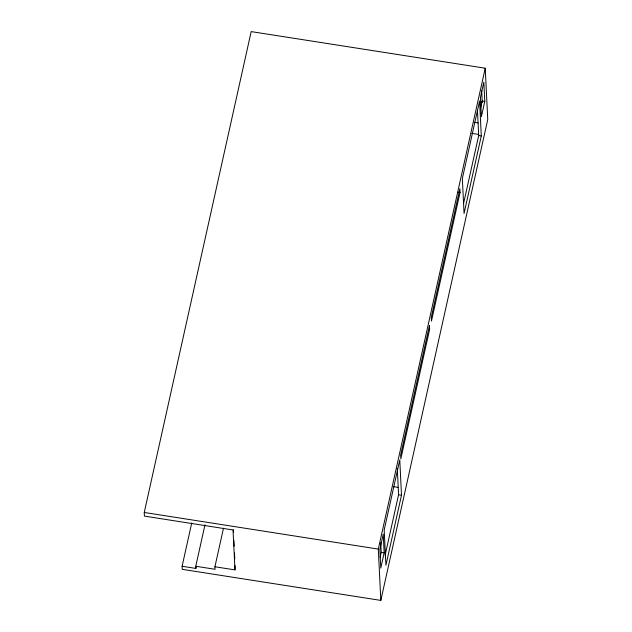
<?xml version="1.0" encoding="UTF-8"?>
<svg xmlns="http://www.w3.org/2000/svg" width="632" height="632" viewBox="0 0 632 632"><rect width="100%" height="100%" fill="white"/><g stroke="black" fill="none" stroke-linecap="round" stroke-linejoin="round"><path stroke-width="0.95" d="M223.491 528.21L214.92 566.762L234.978 569.898L233.026 529.971L144.428 516.107L144.254 512.465L251.18 31.6L485.242 68.216L487.746 119.535L380.82 600.4L182.253 569.337L182.103 566.272L191.749 522.909M182.103 566.272L195.873 568.429L195.762 566.264L204.981 524.829M195.873 568.429L196.299 566.501M234.978 569.898L235.12 565.679M380.82 600.4L378.307 549.09L485.242 68.216M460.064 192.484L431.474 321.056L431.285 317.28L459.875 188.699L460.064 192.484L458.113 192.183M380.18 557.187L381.238 552.415L380.756 542.556M480.699 107.661L482.184 100.986L481.663 90.384M384.161 552.874L380.772 568.129L379.856 549.398L383.245 534.143L384.161 552.874L381.238 552.415M484.784 101.389L481.387 116.644L480.446 97.375L483.836 82.121L484.784 101.389L482.184 100.986M385.133 555.196L398.571 494.745L397.283 468.265M463.58 203.488L478.693 135.54L477.46 110.308M401.494 495.196L385.923 565.245L384.193 529.94L399.772 459.899L401.494 495.196L398.571 494.745M481.292 135.951L464.054 213.466L462.348 178.524L479.585 101.009L481.292 135.951L478.693 135.54M480.731 101.863L482.682 102.171M474.166 122.308L478.069 122.916M471.804 133.384L478.629 134.45M393.23 486.64L398.081 487.398M144.254 512.465L378.307 549.09M195.762 566.264L215.038 569.282L214.92 566.762M233.358 529.648L233.5 532.571M233.887 540.36L234.172 546.206M234.504 553.024L234.788 558.862M429.444 325.551L400.649 455.064L400.83 458.848L429.634 329.335L429.444 325.551"/></g></svg>
